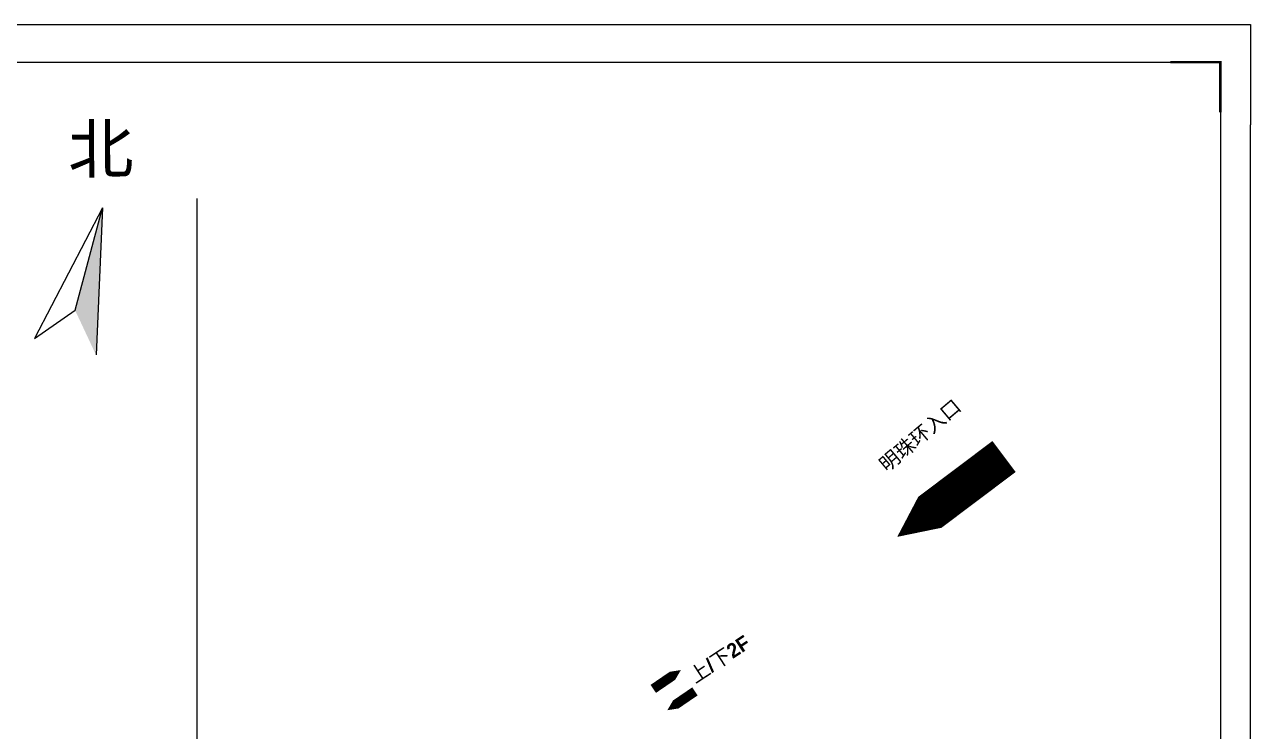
# Model space of a CAD drawing. Header units: inches. Extents: x -3944 to 84791, y -15606 to 13931.
# Drawn here: x 13133 to 36880, y 242 to 13931 of the extents above; entities that cross this region are included whole.
import ezdxf

# ---------------------------------------------------------------- set-up
doc = ezdxf.new("R2010")
doc.units = ezdxf.units.IN
doc.header["$MEASUREMENT"] = 0
doc.styles.add('3F_2017.02$0$H1', font='swisscl.ttf')
doc.styles.get("Standard").update_dxf_attribs({"font": 'arial.ttf'})

msp = doc.modelspace()

# ---------------------------------------------------------------- hatches: boundary and pattern name
msp.add_hatch(color=256).paths.add_polyline_path([(14111.7, 8401.2), (14518.2, 7533.1), (14641.7, 10379.3)])

# ---------------------------------------------------------------- linework, layer by layer
for p, q in [((16467.8, 10559.6), (16467.8, -8671)), ((14641.7, 10379.3), (13325.7, 7852.6)), ((14111.7, 8401.2), (14641.7, 10379.3)), ((14641.7, 10379.3), (14518.2, 7533.1))]:
    msp.add_line(p, q)
at = {"ltscale": 0.1}
msp.add_line((13325.7, 7852.6), (14111.7, 8401.2), dxfattribs=at)
for points in [[(-3944.2, -12993.4), (-3944.2, 13931), (34935.8, 13931)], [(34935.8, 13931), (36879.8, 13931), (36879.8, 11987)], [(34935.8, -14937.4), (36879.8, -14937.4), (36879.8, 11987)]]:
    msp.add_lwpolyline(points)
msp.add_lwpolyline([(-3361, 13202), (36296.6, 13202), (36296.6, -14208.4), (-3361, -14208.4)], close=True)
at = {"const_width": 48.6}
msp.add_lwpolyline([(36296.6, 12230), (36296.6, 13202), (35324.6, 13202)], dxfattribs=at)
at = {"color": 240, "true_color": 0xed1f24}
for points in [[(32106.4, 5566.1, 750, 750, 0), (31302.9, 4961.9, 1500, 0, 0), (30037.4, 4010.2, 0, 0, 0)], [(25312.1, 1066.3, 187.5, 187.5, 0), (25519.6, 1208, 375, 0, 0), (25846.6, 1431.1, 0, 0, 0)], [(26118.9, 1018, 187.5, 187.5, 0), (25911.3, 876.3, 375, 0, 0), (25584.3, 653.2, 0, 0, 0)]]:
    msp.add_lwpolyline(points, format="xyseb", dxfattribs=at)

# ---------------------------------------------------------------- texts
at = {"style": '3F_2017.02$0$H1'}
msp.add_text('北', height=929.5, rotation=0.3594, dxfattribs=at).set_placement((13979.2, 11054.2))
at = {"color": 240, "true_color": 0xed1f24, "char_height": 281.25, "width": 4797.312, "attachment_point": 1}
for s, insert, rotation in [('{\\fDengXian|b1|i0|c134|p2;明珠环入口}', (29653.9, 5468.1), 40.14288), ('{\\fDengXian|b1|i0|c134|p2;上/下2F}', (25969.4, 1401.3), 33.28451)]:
    msp.add_mtext(s, dxfattribs=dict(at, insert=insert, rotation=rotation))

doc.saveas('drawing.dxf')
